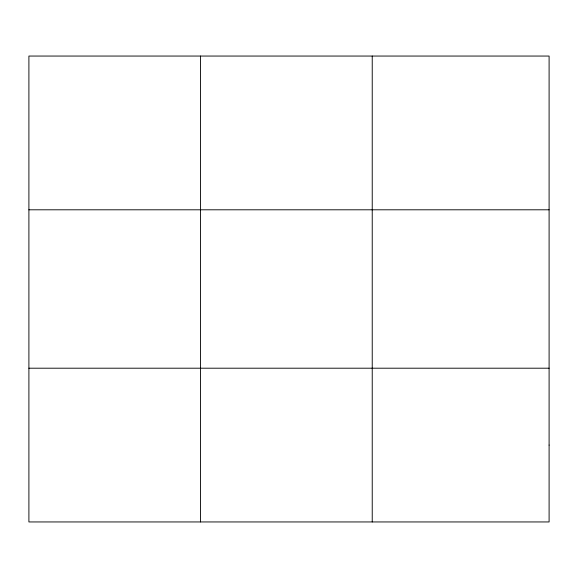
<?xml version="1.0" encoding="UTF-8"?>
<svg xmlns="http://www.w3.org/2000/svg" width="578" height="578" viewBox="0 0 578 578"><rect width="100%" height="100%" fill="white"/><g stroke="black" fill="none" stroke-linecap="round" stroke-linejoin="round"><path stroke-width="0.87" d="M200.566 56.052L200.566 521.948M372.232 56.052L372.232 521.948M28.9 209.8L549.1 209.8M28.9 368.2L549.1 368.2M549.1 445.074L549.1 521.948L28.9 521.948L28.9 56.052L549.1 56.052L549.1 445.074"/></g></svg>
